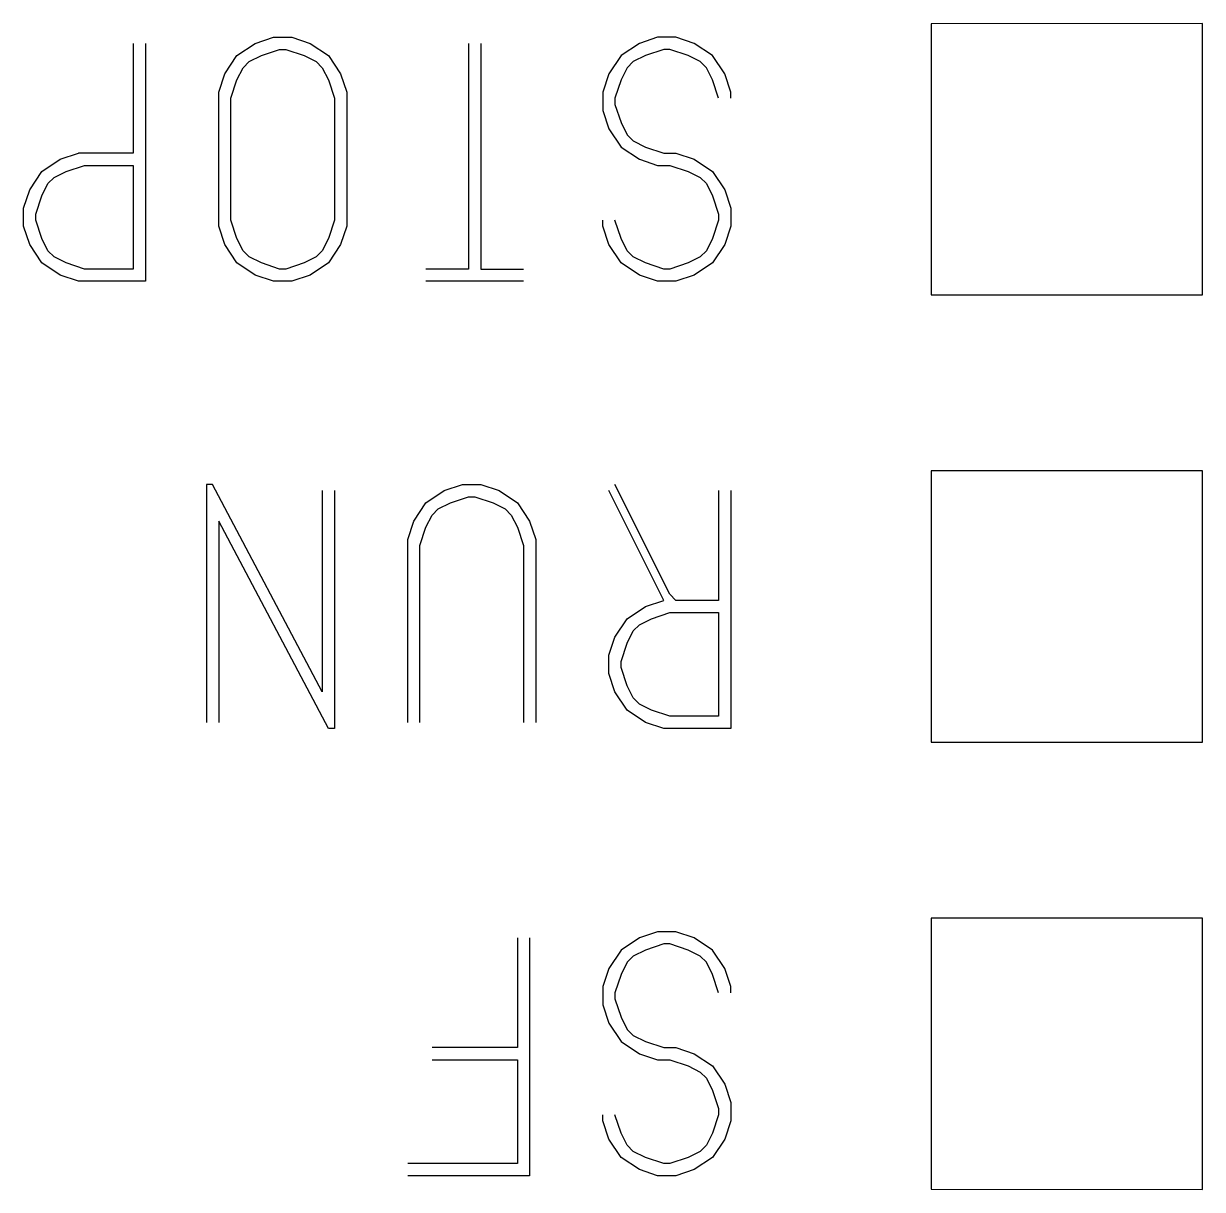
# Model space of a CAD drawing. Header units: inches. Extents: x 9 to 429, y 10 to 307.
# Drawn here: x 233.44 to 240.68, y 141.93 to 149.09 of the extents above; entities that cross this region are included whole.
import ezdxf

# ---------------------------------------------------------------- set-up
doc = ezdxf.new("R2010")
doc.units = ezdxf.units.IN
doc.header["$MEASUREMENT"] = 0
doc.layers.add('0007LEVEL_1', color=7, linetype='Continuous')

msp = doc.modelspace()

# ---------------------------------------------------------------- linework, layer by layer
at = {"color": 7, "linetype": 'Continuous'}
for p, q in [((240.6825, 149.0888), (239.0176, 149.0881)), ((239.0176, 149.0881), (239.0176, 147.4239)), ((240.6825, 147.4231), (240.6825, 149.0888)), ((239.0176, 147.4239), (240.6825, 147.4231)), ((240.6825, 146.3429), (239.0176, 146.3422)), ((239.0176, 146.3422), (239.0176, 144.678)), ((240.6825, 144.6772), (240.6825, 146.3429)), ((239.0176, 144.678), (240.6825, 144.6772)), ((240.6825, 143.597), (239.0176, 143.5963)), ((239.0176, 143.5963), (239.0176, 141.9321)), ((240.6825, 141.9313), (240.6825, 143.597)), ((239.0176, 141.9321), (240.6825, 141.9313))]:
    msp.add_line(p, q, dxfattribs=at)
at = {"layer": '0007LEVEL_1', "color": 7, "linetype": 'Continuous'}
for p, q in [((234.8655, 148.9674), (234.9778, 149.0049)), ((234.9778, 149.0049), (235.0901, 149.0049)), ((235.0901, 149.0049), (235.2025, 148.9674)), ((237.3368, 149.0049), (237.2244, 148.9674)), ((237.4491, 149.0049), (237.3368, 149.0049)), ((237.5614, 148.9674), (237.4491, 149.0049)), ((234.1166, 148.9674), (234.1166, 148.2934)), ((234.1915, 148.9674), (234.1915, 147.5071)), ((234.7531, 148.8925), (234.8655, 148.9674)), ((234.9029, 148.8925), (235.0152, 148.93)), ((235.0152, 148.93), (235.0527, 148.93)), ((235.0527, 148.93), (235.165, 148.8925)), ((235.2025, 148.9674), (235.3148, 148.8925)), ((236.176, 148.9674), (236.176, 147.582)), ((236.2509, 148.9674), (236.2509, 147.582)), ((237.2244, 148.9674), (237.1121, 148.8925)), ((237.3742, 148.93), (237.2619, 148.8925)), ((237.4117, 148.93), (237.3742, 148.93)), ((237.524, 148.8925), (237.4117, 148.93)), ((237.6738, 148.8925), (237.5614, 148.9674)), ((234.6782, 148.7802), (234.7531, 148.8925)), ((234.7906, 148.8176), (234.828, 148.8551)), ((234.828, 148.8551), (234.9029, 148.8925)), ((235.165, 148.8925), (235.2399, 148.8551)), ((235.2399, 148.8551), (235.2773, 148.8176)), ((235.3148, 148.8925), (235.3897, 148.7802)), ((237.1121, 148.8925), (237.0372, 148.7802)), ((237.187, 148.8551), (237.1496, 148.8176)), ((237.2619, 148.8925), (237.187, 148.8551)), ((237.5989, 148.8551), (237.524, 148.8925)), ((237.6363, 148.8176), (237.5989, 148.8551)), ((237.7487, 148.7802), (237.6738, 148.8925)), ((234.7531, 148.7427), (234.7906, 148.8176)), ((235.2773, 148.8176), (235.3148, 148.7427)), ((237.1496, 148.8176), (237.1121, 148.7427)), ((237.6738, 148.7427), (237.6363, 148.8176)), ((234.6408, 148.6679), (234.6782, 148.7802)), ((234.7157, 148.6304), (234.7531, 148.7427)), ((235.3148, 148.7427), (235.3522, 148.6304)), ((235.3897, 148.7802), (235.4271, 148.6679)), ((237.0372, 148.7802), (236.9998, 148.6679)), ((237.1121, 148.7427), (237.0747, 148.6304)), ((237.7112, 148.6304), (237.6738, 148.7427)), ((237.7861, 148.6679), (237.7487, 148.7802)), ((234.6408, 147.8441), (234.6408, 148.6679)), ((235.4271, 148.6679), (235.4271, 147.8441)), ((236.9998, 148.6679), (236.9998, 148.5555)), ((237.7861, 148.6304), (237.7861, 148.6679)), ((234.7157, 147.8815), (234.7157, 148.6304)), ((235.3522, 148.6304), (235.3522, 147.8815)), ((237.0747, 148.6304), (237.0747, 148.593)), ((237.0747, 148.593), (237.1121, 148.4806)), ((236.9998, 148.5555), (237.0372, 148.4432)), ((237.0372, 148.4432), (237.1121, 148.3309)), ((237.1121, 148.4806), (237.1496, 148.4057)), ((237.1496, 148.4057), (237.187, 148.3683)), ((237.187, 148.3683), (237.2619, 148.3309)), ((233.6673, 148.256), (233.7796, 148.2934)), ((234.1166, 148.2934), (233.7796, 148.2934)), ((237.1121, 148.3309), (237.2244, 148.256)), ((237.2619, 148.3309), (237.3742, 148.2934)), ((237.3742, 148.2934), (237.4491, 148.2934)), ((237.4491, 148.2934), (237.5614, 148.256)), ((233.5549, 148.1811), (233.6673, 148.256)), ((233.7047, 148.1811), (233.817, 148.2185)), ((233.817, 148.2185), (234.1166, 148.2185)), ((234.1166, 148.2185), (234.1166, 147.582)), ((237.2244, 148.256), (237.3368, 148.2185)), ((237.3368, 148.2185), (237.4117, 148.2185)), ((237.4117, 148.2185), (237.524, 148.1811)), ((237.5614, 148.256), (237.6738, 148.1811)), ((233.48, 148.0687), (233.5549, 148.1811)), ((233.5924, 148.1062), (233.6298, 148.1436)), ((233.6298, 148.1436), (233.7047, 148.1811)), ((237.524, 148.1811), (237.5989, 148.1436)), ((237.5989, 148.1436), (237.6363, 148.1062)), ((237.6738, 148.1811), (237.7487, 148.0687)), ((233.4426, 147.9564), (233.48, 148.0687)), ((233.5549, 148.0313), (233.5924, 148.1062)), ((237.6363, 148.1062), (237.6738, 148.0313)), ((237.7487, 148.0687), (237.7861, 147.9564)), ((233.5175, 147.919), (233.5549, 148.0313)), ((237.6738, 148.0313), (237.7112, 147.919)), ((233.4426, 147.8441), (233.4426, 147.9564)), ((233.5175, 147.8815), (233.5175, 147.919)), ((237.7112, 147.919), (237.7112, 147.8815)), ((237.7861, 147.9564), (237.7861, 147.8441)), ((233.48, 147.7318), (233.4426, 147.8441)), ((233.5549, 147.7692), (233.5175, 147.8815)), ((234.6782, 147.7318), (234.6408, 147.8441)), ((234.7531, 147.7692), (234.7157, 147.8815)), ((235.3522, 147.8815), (235.3148, 147.7692)), ((235.4271, 147.8441), (235.3897, 147.7318)), ((236.9998, 147.8441), (236.9998, 147.8815)), ((237.0372, 147.7318), (236.9998, 147.8441)), ((237.1121, 147.7692), (237.0747, 147.8815)), ((237.7112, 147.8815), (237.6738, 147.7692)), ((237.7861, 147.8441), (237.7487, 147.7318)), ((233.5924, 147.6943), (233.5549, 147.7692)), ((234.7906, 147.6943), (234.7531, 147.7692)), ((235.3148, 147.7692), (235.2773, 147.6943)), ((237.1496, 147.6943), (237.1121, 147.7692)), ((237.6738, 147.7692), (237.6363, 147.6943)), ((233.5549, 147.6194), (233.48, 147.7318)), ((234.7531, 147.6194), (234.6782, 147.7318)), ((235.3897, 147.7318), (235.3148, 147.6194)), ((237.1121, 147.6194), (237.0372, 147.7318)), ((237.7487, 147.7318), (237.6738, 147.6194)), ((233.6298, 147.6569), (233.5924, 147.6943)), ((233.7047, 147.6194), (233.6298, 147.6569)), ((234.828, 147.6569), (234.7906, 147.6943)), ((234.9029, 147.6194), (234.828, 147.6569)), ((235.2399, 147.6569), (235.165, 147.6194)), ((235.2773, 147.6943), (235.2399, 147.6569)), ((237.187, 147.6569), (237.1496, 147.6943)), ((237.2619, 147.6194), (237.187, 147.6569)), ((237.5989, 147.6569), (237.524, 147.6194)), ((237.6363, 147.6943), (237.5989, 147.6569)), ((233.6673, 147.5445), (233.5549, 147.6194)), ((233.817, 147.582), (233.7047, 147.6194)), ((234.1166, 147.582), (233.817, 147.582)), ((234.8655, 147.5445), (234.7531, 147.6194)), ((235.0152, 147.582), (234.9029, 147.6194)), ((235.0527, 147.582), (235.0152, 147.582)), ((235.165, 147.6194), (235.0527, 147.582)), ((235.3148, 147.6194), (235.2025, 147.5445)), ((236.176, 147.582), (235.9139, 147.582)), ((236.2509, 147.582), (236.513, 147.582)), ((237.2244, 147.5445), (237.1121, 147.6194)), ((237.3742, 147.582), (237.2619, 147.6194)), ((237.4117, 147.582), (237.3742, 147.582)), ((237.524, 147.6194), (237.4117, 147.582)), ((237.6738, 147.6194), (237.5614, 147.5445)), ((233.7796, 147.5071), (233.6673, 147.5445)), ((234.1915, 147.5071), (233.7796, 147.5071)), ((234.9778, 147.5071), (234.8655, 147.5445)), ((235.0901, 147.5071), (234.9778, 147.5071)), ((235.2025, 147.5445), (235.0901, 147.5071)), ((236.513, 147.5071), (235.9139, 147.5071)), ((237.3368, 147.5071), (237.2244, 147.5445)), ((237.4491, 147.5071), (237.3368, 147.5071)), ((237.5614, 147.5445), (237.4491, 147.5071)), ((234.5659, 146.259), (234.5659, 144.7986)), ((234.6034, 146.259), (234.5659, 146.259)), ((235.2773, 144.9859), (234.6034, 146.259)), ((236.0262, 146.2215), (236.1386, 146.259)), ((236.1386, 146.259), (236.2509, 146.259)), ((236.2509, 146.259), (236.3632, 146.2215)), ((237.4117, 145.585), (237.0747, 146.259)), ((235.2773, 146.2215), (235.2773, 144.9859)), ((235.3522, 146.2215), (235.3522, 144.7612)), ((235.9139, 146.1466), (236.0262, 146.2215)), ((236.0637, 146.1466), (236.176, 146.1841)), ((236.176, 146.1841), (236.2134, 146.1841)), ((236.2134, 146.1841), (236.3258, 146.1466)), ((236.3632, 146.2215), (236.4756, 146.1466)), ((237.3742, 145.5475), (237.0372, 146.2215)), ((237.7112, 146.2215), (237.7112, 145.5475)), ((237.7861, 146.2215), (237.7861, 144.7612)), ((235.839, 146.0343), (235.9139, 146.1466)), ((235.9513, 146.0717), (235.9888, 146.1092)), ((235.9888, 146.1092), (236.0637, 146.1466)), ((236.3258, 146.1466), (236.4007, 146.1092)), ((236.4007, 146.1092), (236.4381, 146.0717)), ((236.4756, 146.1466), (236.5504, 146.0343)), ((234.6408, 146.0343), (234.6408, 144.7986)), ((235.3148, 144.7612), (234.6408, 146.0343)), ((235.8016, 145.922), (235.839, 146.0343)), ((235.9139, 145.9968), (235.9513, 146.0717)), ((236.4381, 146.0717), (236.4756, 145.9968)), ((236.5504, 146.0343), (236.5879, 145.922)), ((235.8765, 145.8845), (235.9139, 145.9968)), ((236.4756, 145.9968), (236.513, 145.8845)), ((235.8016, 144.7986), (235.8016, 145.922)), ((236.5879, 145.922), (236.5879, 144.7986)), ((235.8765, 144.7986), (235.8765, 145.8845)), ((236.513, 145.8845), (236.513, 144.7986)), ((237.2619, 145.5101), (237.3742, 145.5475)), ((237.4491, 145.5475), (237.4117, 145.585)), ((237.7112, 145.5475), (237.4491, 145.5475)), ((237.1496, 145.4352), (237.2619, 145.5101)), ((237.2993, 145.4352), (237.4117, 145.4726)), ((237.4117, 145.4726), (237.7112, 145.4726)), ((237.7112, 145.4726), (237.7112, 144.8361)), ((237.0747, 145.3228), (237.1496, 145.4352)), ((237.187, 145.3603), (237.2244, 145.3977)), ((237.2244, 145.3977), (237.2993, 145.4352)), ((237.0372, 145.2105), (237.0747, 145.3228)), ((237.1496, 145.2854), (237.187, 145.3603)), ((237.1121, 145.1731), (237.1496, 145.2854)), ((237.0372, 145.0982), (237.0372, 145.2105)), ((237.1121, 145.1356), (237.1121, 145.1731)), ((237.0747, 144.9859), (237.0372, 145.0982)), ((237.1496, 145.0233), (237.1121, 145.1356)), ((237.187, 144.9484), (237.1496, 145.0233)), ((237.1496, 144.8735), (237.0747, 144.9859)), ((237.2244, 144.911), (237.187, 144.9484)), ((237.2619, 144.7986), (237.1496, 144.8735)), ((237.2993, 144.8735), (237.2244, 144.911)), ((237.4117, 144.8361), (237.2993, 144.8735)), ((237.7112, 144.8361), (237.4117, 144.8361)), ((235.3522, 144.7612), (235.3148, 144.7612)), ((237.3742, 144.7612), (237.2619, 144.7986)), ((237.7861, 144.7612), (237.3742, 144.7612)), ((237.3368, 143.5131), (237.2244, 143.4756)), ((237.4491, 143.5131), (237.3368, 143.5131)), ((237.5614, 143.4756), (237.4491, 143.5131)), ((236.4756, 143.4756), (236.4756, 142.8016)), ((236.5504, 143.4756), (236.5504, 142.0153)), ((237.2244, 143.4756), (237.1121, 143.4007)), ((237.3742, 143.4382), (237.2619, 143.4007)), ((237.4117, 143.4382), (237.3742, 143.4382)), ((237.524, 143.4007), (237.4117, 143.4382)), ((237.6738, 143.4007), (237.5614, 143.4756)), ((237.1121, 143.4007), (237.0372, 143.2884)), ((237.187, 143.3633), (237.1496, 143.3258)), ((237.2619, 143.4007), (237.187, 143.3633)), ((237.5989, 143.3633), (237.524, 143.4007)), ((237.6363, 143.3258), (237.5989, 143.3633)), ((237.7487, 143.2884), (237.6738, 143.4007)), ((237.0372, 143.2884), (236.9998, 143.1761)), ((237.1496, 143.3258), (237.1121, 143.2509)), ((237.6738, 143.2509), (237.6363, 143.3258)), ((237.7861, 143.1761), (237.7487, 143.2884)), ((237.1121, 143.2509), (237.0747, 143.1386)), ((237.7112, 143.1386), (237.6738, 143.2509)), ((236.9998, 143.1761), (236.9998, 143.0637)), ((237.0747, 143.1386), (237.0747, 143.1012)), ((237.7861, 143.1386), (237.7861, 143.1761)), ((236.9998, 143.0637), (237.0372, 142.9514)), ((237.0747, 143.1012), (237.1121, 142.9888)), ((237.0372, 142.9514), (237.1121, 142.8391)), ((237.1121, 142.9888), (237.1496, 142.9139)), ((237.1496, 142.9139), (237.187, 142.8765)), ((237.187, 142.8765), (237.2619, 142.8391)), ((236.4756, 142.8016), (235.9513, 142.8016)), ((237.1121, 142.8391), (237.2244, 142.7642)), ((237.2619, 142.8391), (237.3742, 142.8016)), ((237.3742, 142.8016), (237.4491, 142.8016)), ((237.4491, 142.8016), (237.5614, 142.7642)), ((235.9513, 142.7267), (236.4756, 142.7267)), ((236.4756, 142.7267), (236.4756, 142.0902)), ((237.2244, 142.7642), (237.3368, 142.7267)), ((237.3368, 142.7267), (237.4117, 142.7267)), ((237.4117, 142.7267), (237.524, 142.6893)), ((237.5614, 142.7642), (237.6738, 142.6893)), ((237.524, 142.6893), (237.5989, 142.6518)), ((237.5989, 142.6518), (237.6363, 142.6144)), ((237.6738, 142.6893), (237.7487, 142.5769)), ((237.6363, 142.6144), (237.6738, 142.5395)), ((237.7487, 142.5769), (237.7861, 142.4646)), ((237.6738, 142.5395), (237.7112, 142.4272)), ((237.7112, 142.4272), (237.7112, 142.3897)), ((237.7861, 142.4646), (237.7861, 142.3523)), ((236.9998, 142.3523), (236.9998, 142.3897)), ((237.0372, 142.24), (236.9998, 142.3523)), ((237.1121, 142.2774), (237.0747, 142.3897)), ((237.7112, 142.3897), (237.6738, 142.2774)), ((237.7861, 142.3523), (237.7487, 142.24)), ((237.1496, 142.2025), (237.1121, 142.2774)), ((237.6738, 142.2774), (237.6363, 142.2025)), ((237.1121, 142.1276), (237.0372, 142.24)), ((237.187, 142.1651), (237.1496, 142.2025)), ((237.6363, 142.2025), (237.5989, 142.1651)), ((237.7487, 142.24), (237.6738, 142.1276)), ((237.2244, 142.0527), (237.1121, 142.1276)), ((237.2619, 142.1276), (237.187, 142.1651)), ((237.3742, 142.0902), (237.2619, 142.1276)), ((237.524, 142.1276), (237.4117, 142.0902)), ((237.5989, 142.1651), (237.524, 142.1276)), ((237.6738, 142.1276), (237.5614, 142.0527)), ((236.4756, 142.0902), (235.8016, 142.0902)), ((237.3368, 142.0153), (237.2244, 142.0527)), ((237.4117, 142.0902), (237.3742, 142.0902)), ((237.5614, 142.0527), (237.4491, 142.0153)), ((236.5504, 142.0153), (235.8016, 142.0153)), ((237.4491, 142.0153), (237.3368, 142.0153))]:
    msp.add_line(p, q, dxfattribs=at)

doc.saveas('drawing.dxf')
